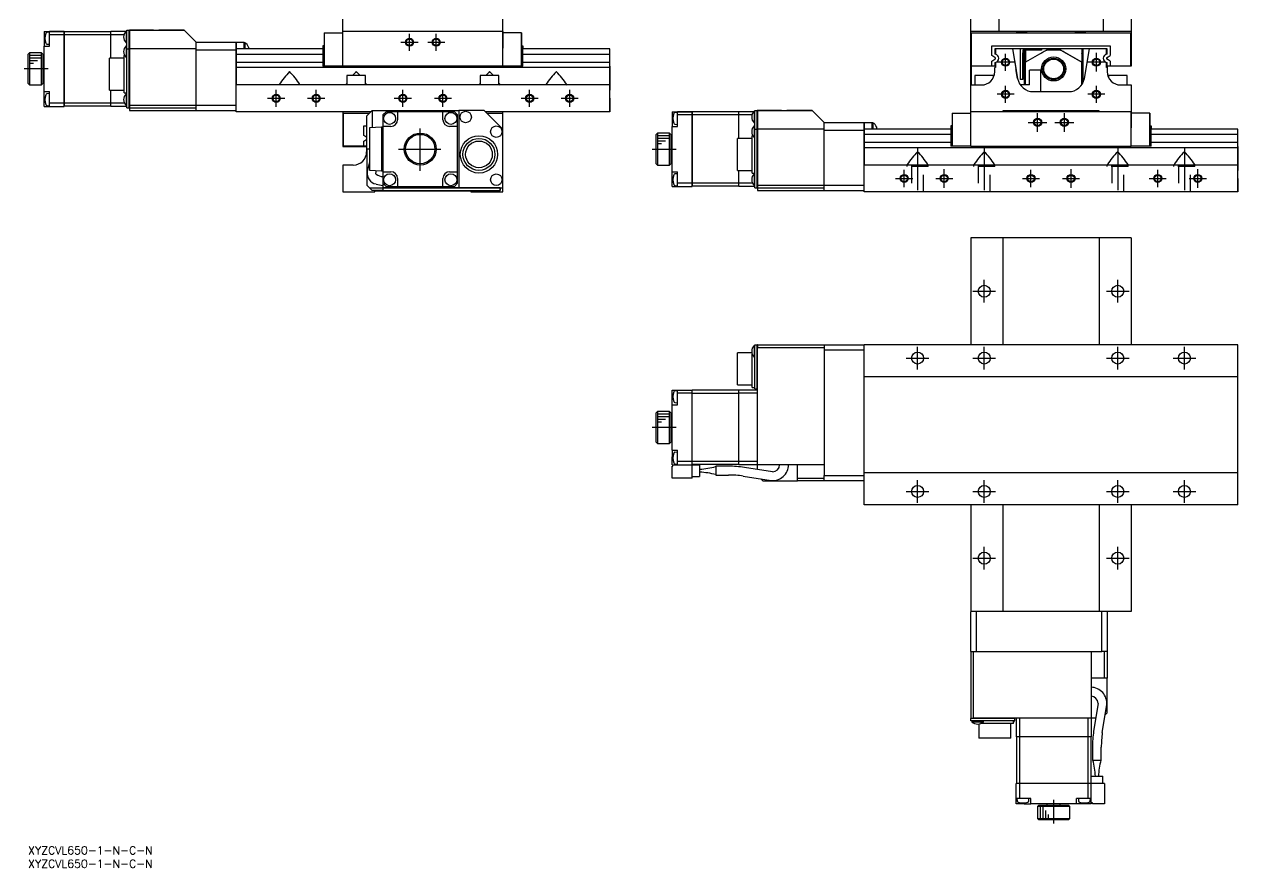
# Model space of a CAD drawing. Extents: x -1 to 923, y -8 to 767.
# Drawn here: x -1.4 to 453.4, y -8 to 308.1 of the extents above; entities that cross this region are included whole.
import ezdxf

# ---------------------------------------------------------------- set-up
doc = ezdxf.new("R2010")
doc.units = 0
doc.header["$LTSCALE"] = 0.5
doc.linetypes.add('CENTER', pattern=[50.8, 31.75, -6.35, 6.35, -6.35])
doc.linetypes.add('DASHED', pattern=[19.05, 12.7, -6.35])
for name, color, linetype in [('MSM_CENTER', 1, 'CENTER'), ('MSM_CONTINUOUS', 7, 'CONTINUOUS'), ('MSM_DASHED', 4, 'DASHED'), ('MSM_NARROW', 5, 'CONTINUOUS'), ('MSM_PART_NUMBER', 7, 'CONTINUOUS')]:
    doc.layers.add(name, color=color, linetype=linetype)
doc.styles.get("Standard").update_dxf_attribs({"font": 'txt.shx', "height": 3, "bigfont": 'bigfont.shx'})

# ---------------------------------------------------------------- blocks, each defined once
blk = doc.blocks.new('*U2')
at = {"layer": 'MSM_PART_NUMBER'}
blk.add_text('XYZCVL650-1-N-C-N', height=3, dxfattribs=at).set_placement((0, -3))
blk = doc.blocks.new('*U3')
at = {"layer": 'MSM_PART_NUMBER'}
blk.add_text('XYZCVL650-1-N-C-N', height=3, dxfattribs=at).set_placement((0, -8))

msp = doc.modelspace()

# ---------------------------------------------------------------- linework, layer by layer
at = {"layer": 'MSM_CENTER'}
for p, q in [((139.77, 301.32), (146.23, 301.32)), ((143, 298.09), (143, 304.55)), ((149.77, 301.32), (156.23, 301.32)), ((153, 298.09), (153, 304.55)), ((366.43, 290.59), (366.43, 297.05)), ((400.43, 290.32), (400.43, 297.32)), ((7.45, 291.32), (-1.45, 291.32)), ((369.66, 293.82), (363.2, 293.82)), ((403.93, 293.82), (396.93, 293.82)), ((93, 277.09), (93, 283.55)), ((108, 277.09), (108, 283.55)), ((140.5, 277.09), (140.5, 283.55)), ((155.5, 277.09), (155.5, 283.55)), ((188, 277.09), (188, 283.55)), ((203, 277.09), (203, 283.55)), ((366.43, 278.59), (366.43, 285.05)), ((400.43, 278.59), (400.43, 285.05)), ((89.77, 280.32), (96.23, 280.32)), ((104.77, 280.32), (111.23, 280.32)), ((137.27, 280.32), (143.73, 280.32)), ((152.27, 280.32), (158.73, 280.32)), ((184.77, 280.32), (191.23, 280.32)), ((199.77, 280.32), (206.23, 280.32)), ((369.66, 281.82), (363.2, 281.82)), ((403.66, 281.82), (397.2, 281.82)), ((378.43, 267.82), (378.43, 274.82)), ((388.43, 267.82), (388.43, 274.82)), ((147, 253.12), (147, 269.52)), ((374.93, 271.32), (381.93, 271.32)), ((384.93, 271.32), (391.93, 271.32)), ((138.8, 261.32), (155.2, 261.32)), ((233.98, 261.32), (242.88, 261.32)), ((333.43, 261.82), (333.43, 243.32)), ((358.43, 261.82), (358.43, 243.32)), ((408.43, 261.82), (408.43, 243.32)), ((433.43, 261.82), (433.43, 243.32)), ((325.2, 250.32), (331.66, 250.32)), ((328.43, 247.09), (328.43, 253.55)), ((340.2, 250.32), (346.66, 250.32)), ((343.43, 246.82), (343.43, 253.82)), ((372.7, 250.32), (379.16, 250.32)), ((375.93, 247.09), (375.93, 253.55)), ((387.7, 250.32), (394.16, 250.32)), ((390.93, 246.82), (390.93, 253.82)), ((420.2, 250.32), (426.66, 250.32)), ((423.43, 247.09), (423.43, 253.55)), ((435.2, 250.32), (441.66, 250.32)), ((438.43, 246.82), (438.43, 253.82)), ((358.43, 203.75), (358.43, 212.25)), ((408.43, 203.75), (408.43, 212.25)), ((354.18, 208), (362.68, 208)), ((404.18, 208), (412.68, 208)), ((333.43, 178.75), (333.43, 187.25)), ((358.43, 178.75), (358.43, 187.25)), ((408.43, 178.75), (408.43, 187.25)), ((433.43, 178.75), (433.43, 187.25)), ((329.18, 183), (337.68, 183)), ((354.18, 183), (362.68, 183)), ((404.18, 183), (412.68, 183)), ((429.18, 183), (437.68, 183)), ((242.88, 157), (233.98, 157)), ((333.43, 128.75), (333.43, 137.25)), ((358.43, 128.75), (358.43, 137.25)), ((408.43, 128.75), (408.43, 137.25)), ((433.43, 128.75), (433.43, 137.25)), ((329.18, 133), (337.68, 133)), ((354.18, 133), (362.68, 133)), ((404.18, 133), (412.68, 133)), ((429.18, 133), (437.68, 133)), ((358.43, 103.75), (358.43, 112.25)), ((408.43, 103.75), (408.43, 112.25)), ((354.18, 108), (362.68, 108)), ((404.18, 108), (412.68, 108)), ((384.43, 17.45), (384.43, 8.55))]:
    msp.add_line(p, q, dxfattribs=at)
at = {"layer": 'MSM_CONTINUOUS'}
for p, q in [((118, 292.32), (118, 315.32)), ((178, 292.32), (178, 315.32)), ((353.43, 292.32), (353.43, 315.32)), ((363.93, 315.32), (363.93, 305.32)), ((402.93, 315.32), (402.93, 305.32)), ((413.43, 315.32), (413.43, 292.32)), ((413.43, 315.32), (413.43, 302.82)), ((6, 305.32), (6, 299.82)), ((6, 305.32), (13.5, 305.32)), ((8, 305.07), (7.01, 304.98)), ((13.5, 305.32), (8, 305.32)), ((8, 299.82), (8, 305.32)), ((13.5, 305.32), (13.5, 277.32)), ((13.5, 277.32), (13.5, 305.32)), ((31, 305.22), (13.5, 305.22)), ((31, 305.22), (13.5, 305.22)), ((36.56, 305.32), (31, 305.32)), ((31, 295.32), (31, 305.32)), ((36.56, 305.32), (31, 305.32)), ((37, 305.47), (36.71, 305.47)), ((36.71, 305.47), (36.71, 301.17)), ((37, 276.82), (37, 305.82)), ((37, 305.82), (37.9, 305.82)), ((38, 305.72), (37.9, 305.82)), ((37.9, 276.82), (37.9, 305.82)), ((38, 305.82), (38, 276.82)), ((38, 305.82), (58.5, 305.82)), ((47, 305.82), (38, 305.82)), ((58.5, 305.82), (49, 305.82)), ((58.5, 305.82), (63, 301.32)), ((63, 301.32), (58.5, 305.82)), ((111, 304.82), (111, 292.42)), ((111, 304.82), (118, 304.82)), ((178, 305.32), (118, 305.32)), ((178, 305.32), (178, 304.97)), ((178, 305.32), (178, 299.12)), ((185, 304.82), (178, 304.82)), ((185, 304.82), (185, 298.82)), ((185, 292.42), (185, 304.82)), ((392.63, 305.32), (353.43, 305.32)), ((353.63, 304.82), (413.23, 304.82)), ((353.63, 292.42), (353.63, 304.82)), ((370.63, 304.97), (370.63, 305.32)), ((370.63, 304.97), (370.63, 305.32)), ((374.23, 304.97), (370.63, 304.97)), ((374.23, 305.32), (374.23, 304.97)), ((413.43, 305.32), (392.63, 305.32)), ((392.63, 304.97), (392.63, 305.32)), ((392.63, 304.97), (392.63, 305.32)), ((396.23, 304.97), (392.63, 304.97)), ((396.23, 305.32), (396.23, 304.97)), ((413.23, 304.82), (413.23, 292.42)), ((7.01, 300.66), (8, 300.57)), ((13.5, 304.12), (8, 304.12)), ((31, 304.08), (13.5, 304.08)), ((35.91, 304.12), (31, 304.12)), ((36.71, 301.17), (37, 301.17)), ((63, 275.82), (63, 301.32)), ((63, 301.32), (81, 301.32)), ((78, 275.32), (78, 301.32)), ((78, 295.32), (78, 301.32)), ((78, 301.22), (78, 285.32)), ((81, 298.82), (81, 301.32)), ((81, 301.32), (81, 298.82)), ((81.2, 301.17), (81, 301.17)), ((81.2, 301.17), (81.2, 298.82)), ((0.5, 297.32), (0, 296.82)), ((0, 285.82), (0, 296.82)), ((5, 297.32), (0.5, 297.32)), ((0.5, 297.32), (0.5, 285.32)), ((5, 285.32), (5, 297.32)), ((5.5, 296.82), (5, 297.32)), ((5.5, 296.82), (5.5, 285.82)), ((6, 282.82), (6, 299.82)), ((6, 299.82), (8, 299.82)), ((36, 282.32), (36, 296.32)), ((36.2, 296.32), (36, 296.32)), ((37, 299.97), (36.71, 299.97)), ((36.71, 299.97), (36.71, 295.67)), ((37, 298.82), (37.9, 298.82)), ((38, 298.78), (37.9, 298.82)), ((63, 298.82), (38, 298.82)), ((78, 298.32), (63, 298.32)), ((110.5, 298.82), (78, 298.82)), ((78, 296.86), (110.5, 296.86)), ((82.65, 299.54), (82.65, 298.82)), ((110.5, 300.02), (110.5, 292.42)), ((111, 300.02), (110.5, 300.02)), ((111, 296.35), (110.5, 296.35)), ((185, 300.02), (185.5, 300.02)), ((185, 296.35), (185.5, 296.35)), ((185.5, 292.42), (185.5, 300.02)), ((185.5, 300.02), (185.5, 298.82)), ((218, 298.82), (185.5, 298.82)), ((185.5, 296.86), (218, 296.86)), ((218, 275.32), (218, 298.82)), ((218, 295.32), (218, 298.82)), ((218, 295.32), (218, 298.82)), ((361.23, 300.02), (405.63, 300.02)), ((361.23, 296.35), (361.23, 300.02)), ((362.42, 295.66), (361.23, 296.35)), ((368.98, 298.82), (362.43, 298.82)), ((362.43, 298.82), (362.43, 296.9)), ((362.63, 298.82), (362.63, 296.86)), ((368.98, 298.82), (370.93, 287.78)), ((404.23, 298.82), (368.98, 298.82)), ((368.98, 298.82), (370.39, 290.82)), ((371.93, 298.82), (371.93, 287.32)), ((372.93, 298.32), (372.93, 287.32)), ((379.93, 298.32), (372.93, 298.32)), ((372.93, 298.32), (372.93, 297.32)), ((372.93, 287.32), (372.93, 297.32)), ((373.43, 298.32), (373.43, 285.32)), ((381.72, 298.32), (373.93, 293.82)), ((373.93, 298.32), (373.93, 293.82)), ((379.93, 298.82), (379.93, 298.32)), ((379.93, 298.82), (379.93, 298.32)), ((387.14, 298.32), (381.72, 298.32)), ((394.93, 293.82), (387.14, 298.32)), ((387.14, 298.32), (394.93, 293.82)), ((394.93, 298.82), (394.93, 293.82)), ((394.93, 298.82), (394.93, 293.82)), ((395.43, 286.82), (395.43, 298.82)), ((395.43, 286.82), (395.43, 298.82)), ((395.93, 287.78), (397.88, 298.82)), ((404.43, 298.82), (404.23, 298.82)), ((404.23, 296.86), (404.23, 298.82)), ((404.23, 296.86), (404.23, 298.82)), ((404.33, 298.42), (404.23, 298.52)), ((404.23, 298.52), (404.43, 298.32)), ((404.33, 296.88), (404.33, 298.82)), ((404.33, 298.42), (404.43, 298.32)), ((404.43, 296.9), (404.43, 298.82)), ((404.44, 295.66), (405.63, 296.35)), ((405.63, 300.02), (405.63, 296.35)), ((413.43, 299.82), (413.43, 292.32)), ((6, 293.82), (5.5, 293.82)), ((30.5, 283.32), (30.5, 295.32)), ((36, 295.32), (30.5, 295.32)), ((36.71, 295.67), (37, 295.67)), ((110.5, 293.78), (78, 293.78)), ((218, 291.82), (78, 291.82)), ((111, 294.3), (110.5, 294.3)), ((118, 292.42), (110.5, 292.42)), ((178, 292.32), (118, 292.32)), ((185.5, 292.42), (178, 292.42)), ((185, 294.3), (185.5, 294.3)), ((218, 293.78), (185.5, 293.78)), ((218, 292.32), (218, 285.32)), ((218, 291.82), (218, 292.32)), ((362.03, 292.32), (353.43, 292.32)), ((353.43, 285.32), (353.43, 292.32)), ((353.53, 292.32), (353.53, 285.32)), ((362.43, 292.42), (353.63, 292.42)), ((361.23, 294.3), (362.42, 294.99)), ((361.23, 292.42), (361.23, 294.3)), ((362.03, 292.42), (362.03, 292.32)), ((362.03, 292.42), (362.03, 292.32)), ((362.63, 291.82), (362.33, 291.82)), ((362.33, 290.32), (362.33, 291.82)), ((362.43, 293.75), (362.43, 292.42)), ((362.63, 293.78), (362.63, 291.82)), ((370.3, 291.32), (370.93, 287.78)), ((370.3, 291.32), (370.39, 290.82)), ((370.39, 290.82), (370.3, 291.32)), ((370.39, 290.82), (370.3, 291.32)), ((373.93, 285.32), (373.93, 293.82)), ((394.93, 285.37), (394.93, 293.82)), ((404.23, 291.82), (404.23, 293.78)), ((404.23, 291.82), (404.23, 293.78)), ((404.53, 291.82), (404.23, 291.82)), ((404.33, 291.82), (404.33, 293.76)), ((404.43, 292.42), (404.43, 293.75)), ((413.23, 292.42), (404.43, 292.42)), ((404.43, 292.42), (404.43, 291.82)), ((404.43, 291.82), (404.43, 292.42)), ((405.63, 294.3), (404.44, 294.99)), ((404.53, 291.82), (404.53, 290.32)), ((404.53, 291.82), (404.53, 290.32)), ((404.83, 292.32), (404.83, 292.42)), ((413.43, 292.32), (404.83, 292.32)), ((405.63, 294.3), (405.63, 292.42)), ((5.5, 288.82), (6, 288.82)), ((119.5, 288.82), (119.5, 285.32)), ((126.5, 288.82), (119.5, 288.82)), ((126.5, 285.32), (126.5, 288.82)), ((176.5, 288.82), (169.5, 288.82)), ((169.5, 288.82), (169.5, 285.32)), ((176.5, 285.32), (176.5, 288.82)), ((218, 287.78), (218, 283.32)), ((361.93, 288.82), (354.93, 288.82)), ((354.93, 288.82), (354.93, 285.32)), ((361.93, 288.37), (361.93, 288.82)), ((370.39, 290.82), (370.43, 290.82)), ((370.43, 290.61), (370.43, 290.82)), ((370.93, 287.78), (370.43, 290.61)), ((370.93, 287.78), (370.43, 290.61)), ((370.43, 290.61), (370.93, 287.78)), ((370.43, 290.61), (370.93, 287.78)), ((372.93, 287.32), (371.93, 287.32)), ((379.63, 290.82), (375.43, 290.82)), ((375.43, 285.32), (375.43, 290.82)), ((379.63, 282.82), (379.63, 290.82)), ((395.43, 286.82), (394.93, 286.82)), ((395.43, 286.22), (395.43, 286.82)), ((411.93, 288.82), (404.93, 288.82)), ((404.93, 288.82), (404.93, 288.37)), ((411.93, 285.32), (411.93, 288.82)), ((0, 285.82), (0.5, 285.32)), ((0.5, 285.32), (5, 285.32)), ((5, 285.32), (5.5, 285.82)), ((6, 277.32), (6, 282.82)), ((6, 282.82), (8, 282.82)), ((8, 282.07), (7.01, 281.98)), ((8, 277.32), (8, 282.82)), ((30.5, 283.32), (36, 283.32)), ((31, 277.32), (31, 283.32)), ((36, 282.32), (37, 282.32)), ((218, 285.32), (78, 285.32)), ((94.26, 285.32), (94.1, 285.45)), ((101.74, 285.32), (101.9, 285.45)), ((119.26, 285.32), (119.1, 285.45)), ((126.74, 285.32), (126.9, 285.45)), ((169.26, 285.32), (169.1, 285.45)), ((176.74, 285.32), (176.9, 285.45)), ((194.26, 285.32), (194.1, 285.45)), ((201.74, 285.32), (201.9, 285.45)), ((218, 285.32), (218, 283.32)), ((353.43, 285.32), (357.33, 285.32)), ((353.43, 275.32), (353.43, 285.32)), ((375.43, 285.32), (371.96, 285.32)), ((376.84, 282.82), (390.02, 282.82)), ((409.53, 285.32), (413.43, 285.32)), ((413.43, 285.32), (413.43, 275.32)), ((413.43, 285.32), (413.43, 281.82)), ((7.01, 277.66), (8, 277.57)), ((13.5, 278.52), (8, 278.52)), ((31, 278.56), (13.5, 278.56)), ((36.1, 278.52), (31, 278.52)), ((37, 281.97), (36.71, 281.97)), ((36.71, 281.97), (36.71, 277.67)), ((36.71, 277.67), (37, 277.67)), ((38, 277.82), (78, 277.82)), ((218, 280.32), (218, 275.32)), ((413.43, 278.82), (413.43, 275.32)), ((6, 277.32), (13.5, 277.32)), ((31, 277.42), (13.5, 277.42)), ((37, 277.32), (31, 277.32)), ((37, 276.82), (37.9, 276.82)), ((37.9, 276.82), (38, 276.92)), ((38, 276.82), (63, 276.82)), ((38, 276.72), (38.1, 276.82)), ((38, 276.72), (38, 275.82)), ((38, 275.82), (78, 275.82)), ((128.5, 275.32), (78, 275.32)), ((118, 275.32), (118, 262.32)), ((118.2, 262.42), (118.2, 274.82)), ((118.2, 274.82), (128, 274.82)), ((127, 273.82), (129, 275.82)), ((127, 261.32), (127, 273.82)), ((129, 275.82), (161.5, 275.82)), ((129, 275.82), (129, 269.29)), ((134.2, 275.32), (133, 274.12)), ((133, 274.12), (133, 248.52)), ((138.5, 275.32), (134.2, 275.32)), ((138.5, 275.32), (138.5, 272.32)), ((159.8, 275.32), (138.5, 275.32)), ((155.5, 272.32), (155.5, 275.32)), ((161, 274.12), (159.8, 275.32)), ((161, 248.52), (161, 274.12)), ((161.5, 275.82), (161.5, 246.82)), ((171, 275.82), (161.5, 275.82)), ((178, 268.82), (171, 275.82)), ((178, 268.82), (171, 275.82)), ((218, 275.32), (171.5, 275.32)), ((172, 274.82), (177.8, 274.82)), ((177.8, 274.82), (177.8, 269.02)), ((178, 272.82), (178, 275.32)), ((178, 268.82), (178, 275.32)), ((218, 275.32), (218, 275.62)), ((241.43, 275.32), (248.93, 275.32)), ((241.43, 275.32), (241.43, 269.82)), ((243.43, 275.07), (242.44, 274.98)), ((248.93, 275.32), (243.43, 275.32)), ((243.43, 269.82), (243.43, 275.32)), ((248.93, 274.12), (243.43, 274.12)), ((248.93, 275.32), (248.93, 247.32)), ((248.93, 247.32), (248.93, 275.32)), ((266.43, 275.22), (248.93, 275.22)), ((266.43, 275.22), (248.93, 275.22)), ((266.43, 274.08), (248.93, 274.08)), ((271.99, 275.32), (266.43, 275.32)), ((266.43, 265.32), (266.43, 275.32)), ((271.99, 275.32), (266.43, 275.32)), ((271.34, 274.12), (266.43, 274.12)), ((272.43, 275.47), (272.14, 275.47)), ((272.14, 275.47), (272.14, 271.17)), ((272.43, 275.82), (273.33, 275.82)), ((272.43, 246.82), (272.43, 275.82)), ((273.43, 275.72), (273.33, 275.82)), ((273.33, 246.82), (273.33, 275.82)), ((273.43, 275.82), (293.93, 275.82)), ((273.43, 275.82), (273.43, 246.82)), ((282.43, 275.82), (273.43, 275.82)), ((293.93, 275.82), (284.43, 275.82)), ((293.93, 275.82), (298.43, 271.32)), ((298.43, 271.32), (293.93, 275.82)), ((346.43, 274.82), (353.43, 274.82)), ((346.43, 274.82), (346.43, 262.42)), ((365.43, 275.32), (353.43, 275.32)), ((353.43, 262.32), (353.43, 275.32)), ((401.43, 275.62), (365.43, 275.62)), ((365.43, 275.62), (365.43, 275.32)), ((365.43, 275.62), (365.43, 275.32)), ((413.43, 275.32), (365.43, 275.32)), ((401.43, 275.32), (401.43, 275.62)), ((413.43, 262.32), (413.43, 275.32)), ((413.43, 274.97), (413.43, 275.32)), ((413.43, 275.32), (413.43, 269.32)), ((420.43, 274.82), (413.43, 274.82)), ((420.43, 262.42), (420.43, 274.82)), ((420.43, 274.82), (420.43, 268.82)), ((125.8, 266.35), (125.8, 270.02)), ((125.8, 270.02), (127, 270.02)), ((132.5, 269.54), (128, 269.22)), ((128, 269.22), (128, 253.42)), ((133, 269.57), (132.5, 269.54)), ((132.5, 269.54), (132.5, 253.11)), ((136, 269.82), (133, 269.82)), ((161, 269.82), (158, 269.82)), ((178, 268.82), (178, 269.82)), ((178, 246.82), (178, 268.82)), ((241.43, 269.82), (243.43, 269.82)), ((241.43, 252.82), (241.43, 269.82)), ((242.44, 270.66), (243.43, 270.57)), ((272.14, 271.17), (272.43, 271.17)), ((272.43, 269.97), (272.14, 269.97)), ((272.14, 269.97), (272.14, 265.67)), ((272.43, 268.82), (273.33, 268.82)), ((273.43, 268.78), (273.33, 268.82)), ((298.43, 268.82), (273.43, 268.82)), ((298.43, 271.32), (316.43, 271.32)), ((298.43, 245.82), (298.43, 271.32)), ((313.43, 245.32), (313.43, 271.32)), ((313.43, 268.82), (313.43, 271.32)), ((313.43, 271.22), (313.43, 255.32)), ((313.43, 266.82), (313.43, 268.82)), ((345.93, 268.82), (313.43, 268.82)), ((316.43, 268.82), (316.43, 271.32)), ((316.43, 271.32), (316.43, 268.82)), ((316.63, 271.17), (316.43, 271.17)), ((316.63, 271.17), (316.63, 268.82)), ((318.08, 269.54), (318.08, 268.82)), ((346.43, 270.02), (345.93, 270.02)), ((345.93, 270.02), (345.93, 262.42)), ((420.43, 270.02), (420.93, 270.02)), ((420.93, 262.42), (420.93, 270.02)), ((420.93, 270.02), (420.93, 268.82)), ((453.43, 268.82), (420.93, 268.82)), ((453.43, 245.32), (453.43, 268.82)), ((453.43, 265.32), (453.43, 268.82)), ((453.43, 265.32), (453.43, 268.82)), ((126.99, 265.66), (125.8, 266.35)), ((125.8, 264.3), (126.99, 264.99)), ((125.8, 262.42), (125.8, 264.3)), ((235.93, 267.32), (235.43, 266.82)), ((235.43, 255.82), (235.43, 266.82)), ((240.43, 267.32), (235.93, 267.32)), ((235.93, 267.32), (235.93, 255.32)), ((240.43, 255.32), (240.43, 267.32)), ((240.93, 266.82), (240.43, 267.32)), ((240.93, 266.82), (240.93, 255.82)), ((265.93, 253.32), (265.93, 265.32)), ((271.43, 265.32), (265.93, 265.32)), ((271.43, 252.32), (271.43, 266.32)), ((271.63, 266.32), (271.43, 266.32)), ((272.14, 265.67), (272.43, 265.67)), ((313.43, 268.32), (298.43, 268.32)), ((313.43, 266.86), (345.93, 266.86)), ((346.43, 266.35), (345.93, 266.35)), ((346.43, 264.3), (345.93, 264.3)), ((420.43, 266.35), (420.93, 266.35)), ((420.43, 264.3), (420.93, 264.3)), ((420.93, 266.86), (453.43, 266.86)), ((118, 262.32), (126.6, 262.32)), ((127, 262.42), (118.2, 262.42)), ((126.6, 262.32), (126.6, 262.42)), ((126.6, 262.32), (126.6, 262.42)), ((126.9, 261.82), (126.9, 260.32)), ((126.9, 261.82), (127, 261.82)), ((127, 261.32), (127, 247.82)), ((128, 261.32), (127, 261.32)), ((241.43, 263.82), (240.93, 263.82)), ((345.93, 263.78), (313.43, 263.78)), ((453.43, 261.82), (313.43, 261.82)), ((353.43, 262.42), (345.93, 262.42)), ((413.43, 262.32), (353.43, 262.32)), ((420.93, 262.42), (413.43, 262.42)), ((453.43, 263.78), (420.93, 263.78)), ((453.43, 262.32), (453.43, 255.32)), ((453.43, 261.82), (453.43, 262.32)), ((118, 255.32), (118, 245.32)), ((121.9, 255.32), (118, 255.32)), ((128, 256.58), (127.13, 252.87)), ((235.43, 255.82), (235.93, 255.32)), ((235.93, 255.32), (240.43, 255.32)), ((240.43, 255.32), (240.93, 255.82)), ((240.93, 258.82), (241.43, 258.82)), ((453.43, 255.32), (313.43, 255.32)), ((329.53, 255.45), (329.55, 255.56)), ((329.69, 255.32), (329.53, 255.45)), ((337.17, 255.32), (337.33, 255.45)), ((337.33, 255.45), (337.31, 255.56)), ((354.53, 255.45), (354.55, 255.56)), ((354.69, 255.32), (354.53, 255.45)), ((362.17, 255.32), (362.33, 255.45)), ((362.33, 255.45), (362.31, 255.56)), ((404.53, 255.45), (404.55, 255.56)), ((404.69, 255.32), (404.53, 255.45)), ((412.17, 255.32), (412.33, 255.45)), ((412.33, 255.45), (412.31, 255.56)), ((429.53, 255.45), (429.55, 255.56)), ((429.69, 255.32), (429.53, 255.45)), ((437.17, 255.32), (437.33, 255.45)), ((437.33, 255.45), (437.31, 255.56)), ((453.43, 257.78), (453.43, 253.32)), ((453.43, 255.32), (453.43, 253.32)), ((128, 253.42), (132.5, 253.11)), ((130.35, 252.12), (130.61, 253.24)), ((130.39, 252.06), (130.35, 252.13)), ((130.47, 251.96), (130.39, 252.06)), ((132.5, 253.11), (133, 253.07)), ((133, 252.82), (136, 252.82)), ((138.5, 250.32), (138.5, 247.32)), ((155.5, 247.32), (155.5, 250.32)), ((158, 252.82), (161, 252.82)), ((241.43, 252.82), (243.43, 252.82)), ((241.43, 247.32), (241.43, 252.82)), ((243.43, 252.07), (242.44, 251.98)), ((243.43, 247.32), (243.43, 252.82)), ((265.93, 253.32), (271.43, 253.32)), ((266.43, 247.32), (266.43, 253.32)), ((271.43, 252.32), (272.43, 252.32)), ((272.43, 251.97), (272.14, 251.97)), ((272.14, 251.97), (272.14, 247.67)), ((453.43, 250.32), (453.43, 245.32)), ((127, 247.82), (128, 246.82)), ((128, 246.82), (133, 246.82)), ((128, 246.82), (129, 245.82)), ((133, 245.82), (129, 245.82)), ((133, 248.52), (134.2, 247.32)), ((133, 248.52), (133, 246.82)), ((133, 246.82), (161.5, 246.82)), ((133, 246.72), (133.1, 246.82)), ((133, 246.72), (133, 245.82)), ((177, 246.72), (133, 246.72)), ((133, 245.82), (177, 245.82)), ((134.2, 247.32), (138.5, 247.32)), ((138.5, 247.32), (159.8, 247.32)), ((159.8, 247.32), (161, 248.52)), ((161.5, 246.82), (178, 246.82)), ((177, 246.82), (177, 245.82)), ((177, 245.82), (177, 246.82)), ((178, 245.32), (178, 246.82)), ((178, 245.32), (178, 246.82)), ((241.43, 247.32), (248.93, 247.32)), ((242.44, 247.66), (243.43, 247.57)), ((248.93, 248.52), (243.43, 248.52)), ((266.43, 248.56), (248.93, 248.56)), ((266.43, 247.42), (248.93, 247.42)), ((271.53, 248.52), (266.43, 248.52)), ((272.43, 247.32), (266.43, 247.32)), ((272.14, 247.67), (272.43, 247.67)), ((272.43, 246.82), (273.33, 246.82)), ((273.33, 246.82), (273.43, 246.92)), ((273.43, 247.82), (313.43, 247.82)), ((273.43, 246.82), (298.43, 246.82)), ((273.43, 246.72), (273.53, 246.82)), ((273.43, 246.72), (273.43, 245.82)), ((273.43, 245.82), (313.43, 245.82)), ((118, 245.32), (130, 245.32)), ((130, 245.32), (130, 245.62)), ((130, 245.62), (166, 245.62)), ((130, 245.32), (130, 245.62)), ((166, 245.62), (166, 245.32)), ((166, 245.32), (178, 245.32)), ((453.43, 245.32), (313.43, 245.32)), ((453.43, 245.32), (453.43, 245.62)), ((353.43, 228), (353.43, 188)), ((365.43, 228), (353.43, 228)), ((365.43, 228), (365.43, 188)), ((401.43, 228), (365.43, 228)), ((401.43, 228), (401.43, 188)), ((413.43, 228), (401.43, 228)), ((413.43, 228), (413.43, 188)), ((272.14, 187.65), (272.14, 183.35)), ((272.43, 187.65), (272.14, 187.65)), ((272.43, 188), (273.33, 188)), ((272.43, 171.5), (272.43, 188)), ((273.43, 187.9), (273.33, 188)), ((273.33, 171.5), (273.33, 188)), ((273.43, 188), (273.43, 187)), ((273.43, 188), (298.43, 188)), ((273.43, 187), (298.43, 187)), ((273.43, 187), (273.53, 187)), ((273.43, 143), (273.43, 187)), ((273.53, 187), (298.43, 187)), ((298.43, 188), (298.43, 139)), ((298.43, 188), (313.43, 188)), ((453.43, 188), (313.43, 188)), ((313.43, 176), (313.43, 188)), ((453.43, 176), (453.43, 188)), ((265.93, 173), (265.93, 185)), ((271.27, 185), (265.93, 185)), ((271.43, 172), (271.43, 184.42)), ((272.14, 183.35), (272.43, 183.35)), ((313.43, 186), (298.43, 186)), ((265.93, 173), (271.43, 173)), ((453.43, 176), (313.43, 176)), ((313.43, 140), (313.43, 176)), ((453.43, 140), (453.43, 176)), ((241.43, 171), (248.93, 171)), ((241.43, 168), (241.43, 171)), ((243.43, 170.75), (242.44, 170.66)), ((243.43, 169.8), (243.43, 171)), ((248.93, 169.8), (243.43, 169.8)), ((243.43, 165.5), (243.43, 169.8)), ((248.93, 169.8), (248.93, 171)), ((266.43, 170.9), (248.93, 170.9)), ((248.93, 144.2), (248.93, 169.8)), ((266.43, 169.76), (248.93, 169.76)), ((266.43, 169.8), (266.43, 171)), ((273.43, 171), (266.43, 171)), ((273.43, 169.8), (266.43, 169.8)), ((266.43, 144.2), (266.43, 169.8)), ((271.43, 172), (272.43, 172)), ((272.14, 172), (272.14, 171.85)), ((272.14, 171.85), (272.43, 171.85)), ((272.43, 171.5), (273.33, 171.5)), ((273.33, 171.5), (273.43, 171.6)), ((241.43, 148.5), (241.43, 168)), ((241.43, 165.5), (243.43, 165.5)), ((242.44, 166.34), (243.43, 166.25)), ((235.93, 163), (235.43, 162.5)), ((235.43, 151.5), (235.43, 162.5)), ((235.93, 163), (235.93, 151)), ((240.43, 163), (235.93, 163)), ((240.43, 151), (240.43, 163)), ((240.93, 162.5), (240.43, 163)), ((240.93, 162.5), (240.93, 151.5)), ((241.43, 159.5), (240.93, 159.5)), ((235.43, 151.5), (235.93, 151)), ((235.93, 151), (240.43, 151)), ((240.43, 151), (240.93, 151.5)), ((240.93, 154.5), (241.43, 154.5)), ((241.43, 148.5), (241.43, 146)), ((241.43, 148.5), (243.43, 148.5)), ((241.43, 143), (241.43, 146)), ((243.43, 147.75), (242.44, 147.66)), ((243.43, 144.2), (243.43, 148.5)), ((241.43, 143), (251.73, 143)), ((241.43, 138), (241.43, 142.5)), ((241.43, 142.5), (241.73, 142.5)), ((241.73, 142.5), (241.73, 143)), ((242.44, 143.34), (243.43, 143.25)), ((243.43, 143), (243.43, 144.2)), ((248.93, 144.2), (243.43, 144.2)), ((266.43, 144.24), (248.93, 144.24)), ((248.93, 138), (248.93, 144.2)), ((266.43, 143.1), (248.93, 143.1)), ((251.73, 143), (251.73, 138.6)), ((257.73, 142.45), (257.73, 139.15)), ((262.59, 142.45), (257.73, 142.45)), ((266.43, 143), (266.43, 144.2)), ((273.43, 144.2), (266.43, 144.2)), ((273.33, 143), (266.43, 143)), ((279.01, 140.37), (268.56, 142.02)), ((273.33, 143), (273.43, 143.1)), ((298.33, 143), (273.43, 143)), ((273.43, 141.25), (273.43, 143)), ((288.43, 137), (288.43, 143)), ((298.43, 143), (298.33, 143)), ((248.93, 138), (241.43, 138)), ((248.93, 138.6), (251.73, 138.6)), ((257.73, 139.15), (262.59, 139.15)), ((268.05, 138.76), (278.5, 137.11)), ((274.72, 137.71), (275.43, 137)), ((275.43, 137), (288.43, 137)), ((288.43, 138), (298.43, 138)), ((298.43, 137), (288.43, 137)), ((298.43, 137), (298.43, 139)), ((298.43, 139), (313.43, 139)), ((313.43, 137), (298.43, 137)), ((453.43, 140), (313.43, 140)), ((313.43, 128), (313.43, 140)), ((453.43, 128), (453.43, 140)), ((453.43, 128), (313.43, 128)), ((353.43, 128), (353.43, 88)), ((365.43, 128), (365.43, 88)), ((401.43, 128), (401.43, 88)), ((413.43, 128), (413.43, 88)), ((365.43, 88), (353.43, 88)), ((353.53, 88), (353.43, 87.9)), ((353.43, 73), (353.43, 87.9)), ((355.43, 88), (355.43, 73)), ((401.43, 88), (365.43, 88)), ((413.43, 88), (401.43, 88)), ((402.43, 73), (402.43, 88)), ((404.43, 87.9), (404.33, 88)), ((404.43, 87.9), (404.43, 73)), ((353.43, 73), (402.43, 73)), ((353.43, 73), (353.43, 48)), ((354.43, 48), (354.43, 73)), ((354.43, 48.1), (354.43, 73)), ((398.43, 73), (398.43, 72.9)), ((398.43, 72.9), (398.43, 48)), ((404.43, 73), (402.43, 73)), ((403.43, 63), (403.43, 73)), ((404.43, 73), (404.43, 63)), ((404.43, 63), (398.43, 63)), ((404.43, 50), (404.43, 63)), ((401.06, 53.58), (399.41, 43.13)), ((402.67, 42.62), (404.32, 53.07)), ((353.43, 48), (353.53, 48)), ((353.43, 47.9), (353.53, 48)), ((369.93, 47.9), (353.43, 47.9)), ((353.43, 47), (353.43, 47.9)), ((369.93, 47), (353.43, 47)), ((353.53, 48), (354.33, 48)), ((353.78, 47), (353.78, 46.71)), ((353.78, 46.71), (358.08, 46.71)), ((354.33, 48), (354.43, 48)), ((354.43, 48), (354.43, 48.1)), ((398.43, 48), (354.43, 48)), ((356.43, 45.84), (356.43, 40.5)), ((369.43, 46), (357.01, 46)), ((358.08, 46.71), (358.08, 47)), ((368.43, 40.5), (368.43, 46)), ((369.43, 46), (369.43, 47)), ((369.43, 46.71), (369.58, 46.71)), ((369.58, 46.71), (369.58, 47)), ((369.93, 47.9), (369.83, 48)), ((369.93, 47), (369.93, 47.9)), ((370.43, 48), (370.43, 41)), ((371.63, 48), (371.63, 41)), ((397.23, 48), (397.23, 41)), ((398.43, 47.9), (398.33, 48)), ((400.18, 48), (398.43, 48)), ((398.43, 47.9), (398.43, 41)), ((403.72, 49.29), (404.43, 50)), ((371.63, 41), (370.43, 41)), ((370.53, 41), (370.53, 23.5)), ((397.23, 41), (371.63, 41)), ((371.67, 41), (371.67, 23.5)), ((397.19, 41), (397.19, 23.5)), ((398.43, 41), (397.23, 41)), ((398.33, 41), (398.33, 23.5)), ((368.43, 40.5), (356.43, 40.5)), ((398.98, 37.16), (398.98, 32.3)), ((402.28, 32.3), (402.28, 37.16)), ((398.98, 32.3), (402.28, 32.3)), ((371.63, 23.5), (370.43, 23.5)), ((370.43, 16), (370.43, 23.5)), ((371.63, 23.5), (371.63, 18)), ((397.23, 23.5), (371.63, 23.5)), ((397.23, 23.5), (397.23, 18)), ((403.43, 23.5), (397.23, 23.5)), ((398.43, 16), (398.43, 26.3)), ((398.43, 26.3), (402.83, 26.3)), ((402.83, 23.5), (402.83, 26.3)), ((403.43, 23.5), (403.43, 16)), ((371.63, 18), (370.43, 18)), ((373.43, 16), (370.43, 16)), ((370.68, 18), (370.77, 17.01)), ((375.93, 18), (371.63, 18)), ((373.43, 16), (375.93, 16)), ((375.09, 17.01), (375.18, 18)), ((375.93, 16), (375.93, 18)), ((395.43, 16), (375.93, 16)), ((378.93, 15.5), (378.43, 15)), ((390.43, 15), (378.43, 15)), ((378.43, 15), (378.43, 10.5)), ((378.93, 15.5), (389.93, 15.5)), ((381.93, 16), (381.93, 15.5)), ((386.93, 15.5), (386.93, 16)), ((390.43, 15), (389.93, 15.5)), ((390.43, 10.5), (390.43, 15)), ((397.23, 18), (392.93, 18)), ((392.93, 16), (392.93, 18)), ((393.68, 18), (393.77, 17.01)), ((398.43, 16), (395.43, 16)), ((398.43, 18), (397.23, 18)), ((398.09, 17.01), (398.18, 18)), ((398.93, 16.3), (398.43, 16.3)), ((398.93, 16), (398.93, 16.3)), ((403.43, 16), (398.93, 16)), ((378.43, 10.5), (390.43, 10.5)), ((378.43, 10.5), (378.93, 10)), ((389.93, 10), (378.93, 10)), ((389.93, 10), (390.43, 10.5))]:
    msp.add_line(p, q, dxfattribs=at)
for centre, radius in [((143, 301.32), 1.23), ((153, 301.32), 1.23), ((384.43, 291.32), 4.5), ((366.43, 293.82), 1.23), ((384.43, 291.32), 4), ((384.43, 291.32), 3.7), ((400.43, 293.82), 1.23), ((366.43, 281.82), 1.23), ((400.43, 281.82), 1.23), ((93, 280.32), 1.23), ((108, 280.32), 1.23), ((140.5, 280.32), 1.23), ((155.5, 280.32), 1.23), ((188, 280.32), 1.23), ((203, 280.32), 1.23), ((135.5, 272.82), 2.25), ((158.5, 272.82), 2.25), ((164, 273.32), 2.15), ((175.5, 267.82), 2.15), ((378.43, 271.32), 1.23), ((388.43, 271.32), 1.23), ((147, 261.32), 6), ((147, 261.32), 5.5), ((169, 259.32), 7), ((169, 259.32), 6), ((169, 259.32), 5), ((135.5, 249.82), 2.25), ((158.5, 249.82), 2.25), ((175.5, 249.82), 2.15), ((328.43, 250.32), 1.23), ((343.43, 250.32), 1.23), ((375.93, 250.32), 1.23), ((390.93, 250.32), 1.23), ((423.43, 250.32), 1.23), ((438.43, 250.32), 1.23), ((358.43, 208), 2.25), ((408.43, 208), 2.25), ((333.43, 183), 2.25), ((358.43, 183), 2.25), ((408.43, 183), 2.25), ((433.43, 183), 2.25), ((333.43, 133), 2.25), ((358.43, 133), 2.25), ((408.43, 133), 2.25), ((433.43, 133), 2.25), ((358.43, 108), 2.25), ((408.43, 108), 2.25)]:
    msp.add_circle(centre, radius, dxfattribs=at)
for centre, radius, start, end in [((7.06, 304.49), 0.5, 95, 162.3708), ((38.8, 303.32), 3, 134.22, 225.78), ((12.3, 302.82), 6, 162.3708, 197.6292), ((7.06, 301.16), 0.5, 197.6292, 265), ((79.64, 298.32), 3.25, 22.061, 61.2734), ((38.8, 297.82), 3, 134.22, 225.78), ((362.23, 295.32), 1.59, 75.406, 82.7624), ((362.23, 295.32), 1.59, 284.594, 75.406), ((376.43, 298.32), 2.85, 180, 208.6943), ((384.43, 291.32), 7.5, 51.3689, 128.631), ((392.43, 298.32), 2.85, 331.3055, 10.1042), ((404.63, 295.32), 1.59, 97.2376, 262.7624), ((404.63, 295.32), 1.59, 104.594, 255.406), ((362.23, 295.32), 0.388, 300, 60), ((362.23, 295.32), 1.59, 277.2376, 284.594), ((404.63, 295.32), 0.388, 120, 240), ((120.43, 268.37), 31.38, 135.6092, 147.0188), ((75.57, 268.37), 31.38, 32.9812, 44.3908), ((145.43, 268.37), 31.38, 135.6092, 139.326), ((100.57, 268.37), 31.38, 40.674, 44.3908), ((195.43, 268.37), 31.38, 135.6092, 139.326), ((150.57, 268.37), 31.38, 40.674, 44.3908), ((220.43, 268.37), 31.38, 135.6092, 147.0188), ((175.57, 268.37), 31.38, 32.9812, 44.3908), ((357.33, 290.32), 5, 270, 0), ((376.84, 288.82), 6, 190, 270), ((390.02, 288.82), 6, 270, 350), ((409.53, 290.32), 5, 180, 270), ((409.53, 290.32), 5, 180, 270), ((145.43, 268.37), 31.38, 145.7006, 147.0188), ((100.57, 268.37), 31.38, 32.9812, 34.2994), ((195.43, 268.37), 31.38, 145.7006, 147.0188), ((150.57, 268.37), 31.38, 32.9812, 34.2994), ((376.43, 284.32), 2.85, 151.3058, 159.459), ((12.3, 279.82), 6, 162.3708, 197.6292), ((7.06, 281.49), 0.5, 95, 162.3708), ((7.06, 278.16), 0.5, 197.6292, 265), ((38.8, 279.82), 3, 134.22, 225.78), ((247.73, 272.82), 6, 162.3708, 197.6292), ((242.49, 274.49), 0.5, 95, 162.3708), ((274.23, 273.32), 3, 134.22, 225.78), ((136, 272.32), 2.5, 270, 360), ((158, 272.32), 2.5, 180, 270), ((242.49, 271.16), 0.5, 197.6292, 265), ((274.23, 267.82), 3, 134.22, 225.78), ((315.07, 268.32), 3.25, 22.061, 61.2734), ((121.9, 260.32), 5, 270, 0), ((359.81, 234.87), 36.66, 136.0228, 145.6264), ((307.05, 234.87), 36.66, 34.3736, 43.9772), ((384.81, 234.87), 36.66, 136.0228, 145.6264), ((332.05, 234.87), 36.66, 34.3736, 43.9772), ((434.81, 234.87), 36.66, 136.0228, 145.6264), ((382.05, 234.87), 36.66, 34.3736, 43.9772), ((459.81, 234.87), 36.66, 136.0228, 145.6264), ((407.05, 234.87), 36.66, 34.3736, 43.9772), ((131.23, 252.28), 4.14, 172.4446, 258.6833), ((133.2, 255.37), 4.37, 231.3799, 267.4339), ((136, 250.32), 2.5, 360, 90), ((158, 250.32), 2.5, 90, 180), ((247.73, 249.82), 6, 162.3708, 197.6292), ((242.49, 251.49), 0.5, 95, 162.3708), ((274.23, 249.82), 3, 134.22, 225.78), ((133.58, 257.12), 9.45, 250.4373, 266.4987), ((242.49, 248.16), 0.5, 197.6292, 265), ((274.23, 185.5), 3, 134.22, 225.78), ((274.23, 174), 3, 199.4712, 201.0395), ((247.73, 168.5), 6, 162.3708, 197.6292), ((242.49, 170.17), 0.5, 95, 162.3708), ((274.23, 174), 3, 221.8103, 225.78), ((242.49, 166.83), 0.5, 197.6292, 265), ((247.73, 145.5), 6, 162.3708, 197.6292), ((242.49, 147.17), 0.5, 95, 162.3708), ((242.49, 143.83), 0.5, 197.6292, 265), ((250.27, 170.21), 28.89, 272.8902, 284.9579), ((262.77, 103.1), 39.35, 81.5412, 90.2655), ((279.06, 143.07), 5.99, 264.6051, 359.3043), ((278.99, 143.1), 2.73, 270.4074, 357.8441), ((250.32, 111.66), 28.62, 74.9841, 87.1678), ((262.77, 103.01), 36.14, 81.6013, 90.2806), ((398.36, 53.63), 5.99, 354.6051, 89.3043), ((398.33, 53.56), 2.73, 0.4074, 87.8441), ((355.93, 48.8), 3, 224.22, 315.78), ((367.43, 48.8), 3, 289.4712, 291.0395), ((367.43, 48.8), 3, 311.8103, 315.78), ((438.33, 37.34), 39.35, 171.5412, 180.2655), ((438.42, 37.34), 36.14, 171.6013, 180.2806), ((371.22, 24.84), 28.89, 2.8902, 14.9579), ((429.77, 24.89), 28.62, 164.9841, 177.1678), ((371.26, 17.06), 0.5, 185, 252.3708), ((372.93, 22.3), 6, 252.3708, 287.6292), ((374.6, 17.06), 0.5, 287.6292, 355), ((394.26, 17.06), 0.5, 185, 252.3708), ((395.93, 22.3), 6, 252.3708, 287.6292), ((397.6, 17.06), 0.5, 287.6292, 355)]:
    msp.add_arc(centre, radius, start, end, dxfattribs=at)
at = {"layer": 'MSM_DASHED'}
for p, q in [((329.53, 254.82), (329.53, 255.45)), ((337.33, 254.82), (329.53, 254.82)), ((331.18, 254.82), (331.18, 245.32)), ((335.68, 245.32), (335.68, 254.82)), ((337.33, 254.82), (337.33, 255.45)), ((354.53, 254.82), (354.53, 255.45)), ((362.33, 254.82), (354.53, 254.82)), ((356.18, 254.82), (356.18, 245.32)), ((360.68, 245.32), (360.68, 254.82)), ((362.33, 254.82), (362.33, 255.45)), ((404.53, 254.82), (404.53, 255.45)), ((412.33, 254.82), (404.53, 254.82)), ((406.18, 254.82), (406.18, 245.32)), ((410.68, 245.32), (410.68, 254.82)), ((412.33, 254.82), (412.33, 255.45)), ((429.53, 254.82), (429.53, 255.45)), ((437.33, 254.82), (429.53, 254.82)), ((431.18, 254.82), (431.18, 245.32)), ((435.68, 245.32), (435.68, 254.82)), ((437.33, 254.82), (437.33, 255.45))]:
    msp.add_line(p, q, dxfattribs=at)
at = {"layer": 'MSM_NARROW'}
for p, q in [((5, 296.32), (0.5, 296.32)), ((5, 295.32), (0.5, 295.32)), ((3.5, 294.32), (0.5, 294.32)), ((2, 293.32), (0.5, 293.32)), ((240.43, 266.32), (235.93, 266.32)), ((240.43, 265.32), (235.93, 265.32)), ((238.93, 264.32), (235.93, 264.32)), ((237.43, 263.32), (235.93, 263.32)), ((240.43, 162), (235.93, 162)), ((240.43, 161), (235.93, 161)), ((238.93, 160), (235.93, 160)), ((237.43, 159), (235.93, 159)), ((379.43, 15), (379.43, 10.5)), ((380.43, 15), (380.43, 10.5)), ((381.43, 13.5), (381.43, 10.5)), ((382.43, 12), (382.43, 10.5))]:
    msp.add_line(p, q, dxfattribs=at)
for centre in [(143, 301.32), (153, 301.32), (366.43, 293.82), (400.43, 293.82), (366.43, 281.82), (400.43, 281.82), (93, 280.32), (108, 280.32), (140.5, 280.32), (155.5, 280.32), (188, 280.32), (203, 280.32), (378.43, 271.32), (388.43, 271.32), (328.43, 250.32), (343.43, 250.32), (375.93, 250.32), (390.93, 250.32), (423.43, 250.32), (438.43, 250.32)]:
    msp.add_circle(centre, 1.5, dxfattribs=at)

# ---------------------------------------------------------------- block references
at = {"layer": 'MSM_CONTINUOUS'}
for name in ['*U2', '*U3']:
    msp.add_blockref(name, (0, 0), dxfattribs=at)

doc.saveas('drawing.dxf')
